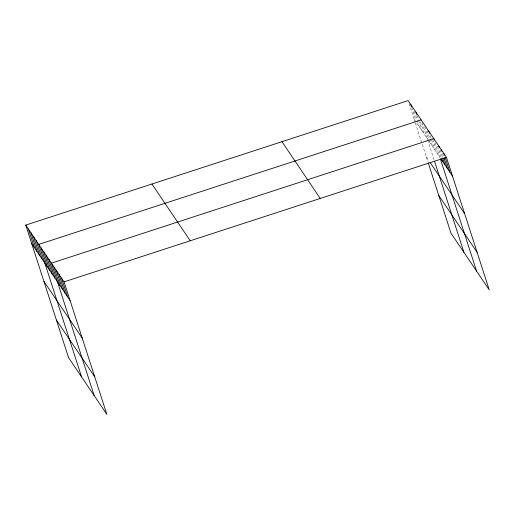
<?xml version="1.0" encoding="UTF-8"?>
<svg xmlns="http://www.w3.org/2000/svg" width="515" height="515" viewBox="0 0 515 515"><rect width="100%" height="100%" fill="white"/><g stroke="black" fill="none" stroke-linecap="round" stroke-linejoin="round"><path stroke-width="0.39" stroke-dasharray="2.58 1.93" d="M414.169 119.268L415.901 121.843M426.304 156.843L428.911 160.706M442.591 153.599L443.801 157.333M440.061 149.852L442.72 158.066M437.538 146.106L441.394 158.054M435.008 142.359L439.829 157.294L416.77 123.13L416.049 120.89M432.722 139.359L437.306 153.547M430.192 135.612L434.776 149.807M427.18 130.372L432.246 146.06M424.656 126.632L429.722 142.314M422.126 122.885L434.229 160.358M420.485 122.01L424.585 134.705M416.918 115.167L418.367 119.647M418.605 120.394L421.985 130.849M414.311 111.304L416.963 119.519M417.208 120.265L419.377 126.986M411.704 107.448L415.805 120.143M409.103 103.586L415.142 122.274M415.38 123.027L428.023 162.161"/><path stroke-width="0.77" d="M25.75 225.107L64.053 281.866L106.863 414.401L68.559 357.642L25.75 225.107L408.138 100.599L446.441 157.358L489.25 289.894L450.947 233.134L428.268 162.92M421.161 119.898L38.773 244.406L81.582 376.941M64.053 281.866L446.441 157.358M441.098 159.167L452.473 176.027M430.212 162.631L464.607 213.603M438.806 195.558L477.115 252.318M281.95 141.689L320.253 198.442M151.938 184.022L190.241 240.775M31.782 243.782L70.085 300.535M43.917 281.357L82.22 338.11M56.418 320.072L94.728 376.826M443.917 153.612L444.394 155.105M445.121 157.345L449.943 172.28M441.387 149.865L441.87 151.359M444.039 158.079L447.419 168.534M438.857 146.118L439.34 147.612M442.72 158.066L444.889 164.787M441.638 158.8L442.359 161.041M434.287 140.119L433.804 138.625L51.416 263.139L94.219 395.675M440.319 158.8L476.607 271.16M428.744 131.132L429.471 133.372M434.473 161.111L463.97 252.434M415.953 112.18L416.674 114.42M410.745 104.455L411.466 106.702M61.53 278.119L67.555 296.788M59 274.373L65.032 293.041M56.47 270.626L62.502 289.301M53.94 266.879L59.972 285.555M48.886 259.393L54.918 278.061M46.356 255.646L52.388 274.315M43.833 251.899L49.858 270.568M41.303 248.153L47.335 266.822M36.166 240.55L42.198 259.219M33.565 236.688L39.597 255.356M30.958 232.825L36.99 251.5M28.357 228.969L34.383 247.638"/></g></svg>
